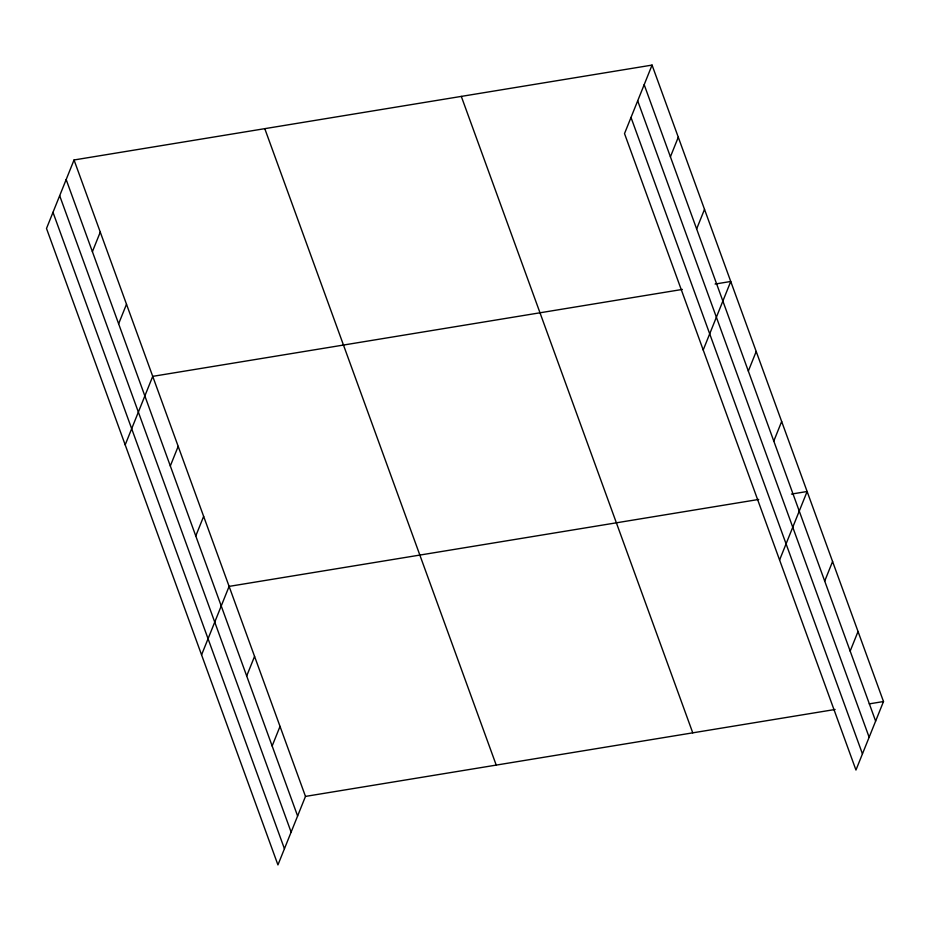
<?xml version="1.0" encoding="UTF-8"?>
<svg xmlns="http://www.w3.org/2000/svg" width="930" height="930" viewBox="0 0 930 930"><rect width="100%" height="100%" fill="white"/><g stroke="black" fill="none" stroke-linecap="round" stroke-linejoin="round"><path stroke-width="1.4" d="M74.04 159.972L46.5 228.466L277.942 864.912L305.482 796.406L74.04 159.972L652.058 65.088L883.5 701.534L855.96 770.028L624.518 133.595L652.058 65.088M92.396 251.681L100.266 232.105M118.622 323.814L126.503 304.226M125.19 444.854L152.729 376.359L682.341 289.428M170.318 465.953L178.188 446.365M195.777 535.959L203.647 516.371M201.566 654.883L229.106 586.388L758.729 499.445M246.694 675.971L254.564 656.394M272.153 745.988L280.023 726.4M670.414 156.81L678.284 137.222M696.64 228.943L704.51 209.355M703.208 349.982L730.748 281.476L715.089 284.057M748.336 371.07L756.206 351.494M773.795 441.087L781.665 421.499M779.584 560L807.124 491.505L791.465 494.074M824.712 581.099L832.583 561.511M850.171 651.105L858.041 631.517M305.482 796.406L835.105 709.474M869.271 703.871L883.5 701.534M644.176 84.677L875.63 721.11M637.689 100.824L869.143 737.258M631.005 117.447L862.447 753.881M461.303 96.406L692.757 732.84M264.783 128.666L496.225 765.099M66.17 179.56L297.612 815.994M59.671 195.695L291.125 832.129M52.987 212.331L284.441 848.765"/></g></svg>
